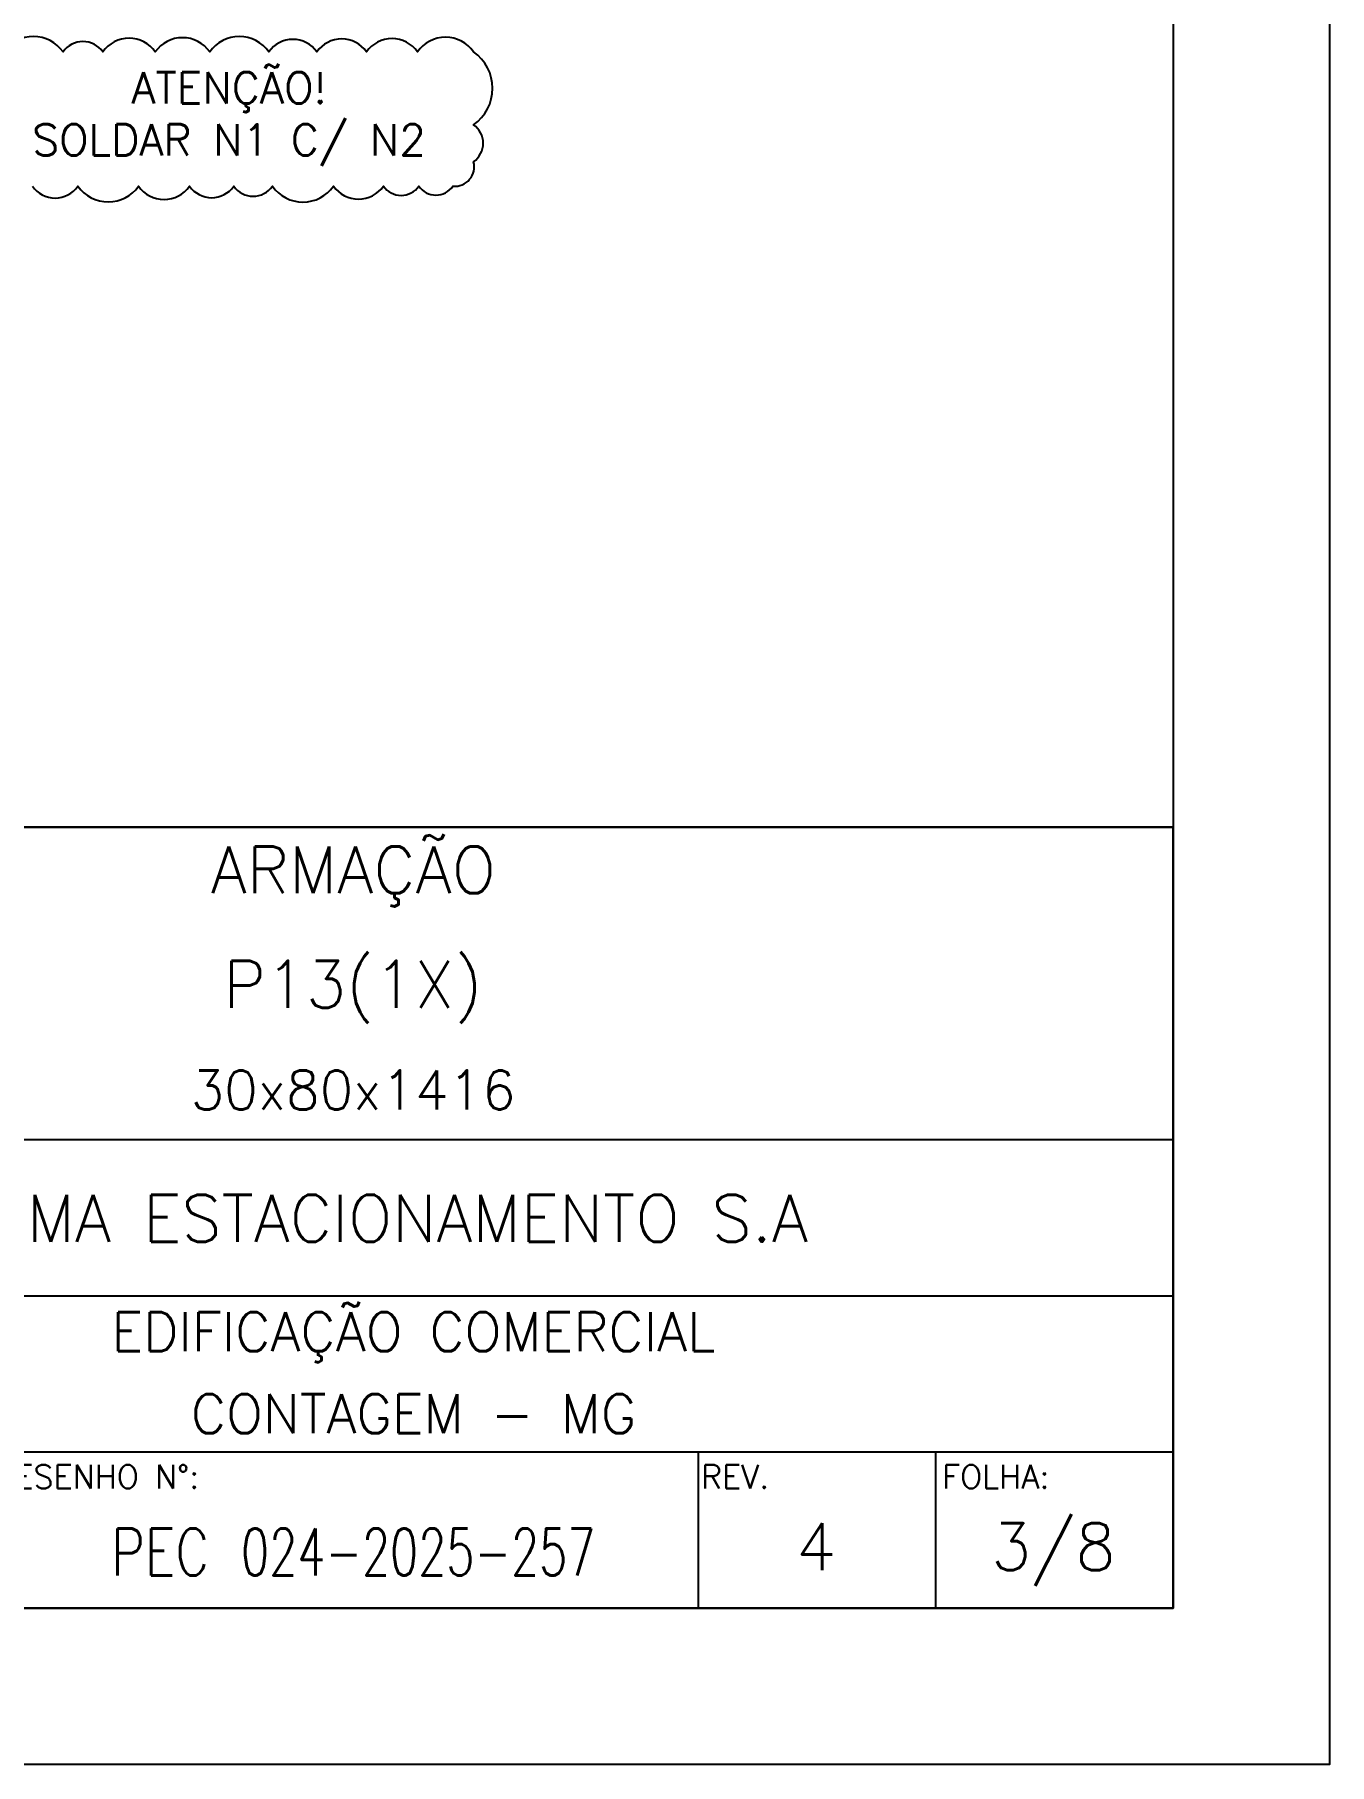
# Model space of a CAD drawing. Header units: centimetres. Extents: x 1658 to 27871, y 8240 to 11444.
# Drawn here: x 13774 to 14396, y 8294 to 9124 of the extents above; entities that cross this region are included whole.
import ezdxf
from ezdxf.enums import TextEntityAlignment as Align

# ---------------------------------------------------------------- set-up
doc = ezdxf.new("R2010")
doc.units = ezdxf.units.CM
doc.header["$LTSCALE"] = 50
doc.header["$MEASUREMENT"] = 0
for name, color, linetype in [('FORMATO-PRECON', 2, 'Continuous'), ('HACHURAS-PRECON', 1, 'Continuous'), ('LINHA-01-PRECON', 1, 'Continuous')]:
    doc.layers.add(name, color=color, linetype=linetype)
doc.styles.add('PRECON-ROMANS', font='romans.shx')
doc.styles.add('R60', font='ROMANS.shx', dxfattribs={"height": 2})
doc.styles.add('ROMANS', font='ROMANS.SHX', dxfattribs={"oblique": 15, "height": 3})
doc.styles.get("Standard").update_dxf_attribs({"font": 'romans.shx'})

# ---------------------------------------------------------------- blocks, each defined once
blk = doc.blocks.new('A$C2E607E54')
at = {"layer": 'FORMATO-PRECON'}
blk.add_lwpolyline([(0, 4200), (2970, 4200), (2970, 0), (0, 0)], close=True, dxfattribs=at)
at = {"layer": 'FORMATO-PRECON', "color": 6}
blk.add_lwpolyline([(100, 3950), (2870, 3950), (2870, 100), (100, 100)], close=True, dxfattribs=at)
blk = doc.blocks.new('CARIMBO')
at = {"layer": 'FORMATO-PRECON', "color": 6}
for p, q in [((-1050, 300), (0, 300)), ((-1750, 200), (0, 200)), ((-1750, 100), (0, 100)), ((-303.9, 0), (-303.9, 100)), ((-152, 0), (-152, 100))]:
    blk.add_line(p, q, dxfattribs=at)
blk.add_lwpolyline([(-1750, 500), (0, 500), (0, 0), (-1750, 0)], close=True, dxfattribs=at)
at = {"layer": 'FORMATO-PRECON', "style": 'ROMANS'}
for s, p in [('DESENHO N%%d:', (-755.3, 76.7)), ('REV.', (-302.3, 76.7)), ('FOLHA:', (-148, 76.7))]:
    blk.add_text(s, height=15, dxfattribs=at).set_placement(p)
at = {"layer": 'FORMATO-PRECON', "color": 4, "linetype": 'ByBlock', "style": 'R60', "width": 0.8}
blk.add_text('PEC', height=30, dxfattribs=at).set_placement((-679.9, 21))
at = {"layer": 'FORMATO-PRECON', "color": 5, "style": 'PRECON-ROMANS', "flags": 8}
for p in [(-524.8, 472.6), (-525, 423), (-525, 399.4), (-525, 376)]:
    blk.add_attdef('X', text='', height=30, dxfattribs=at).set_placement(p, align=Align.MIDDLE_CENTER)
at = {"layer": 'FORMATO-PRECON', "color": 3, "style": 'PRECON-ROMANS', "flags": 8}
for p in [(-525, 331.7), (-486.3, 177), (-486.3, 124.4)]:
    blk.add_attdef('X', text='', height=25, dxfattribs=at).set_placement(p, align=Align.MIDDLE_CENTER)
at = {"layer": 'FORMATO-PRECON', "color": 4, "style": 'PRECON-ROMANS', "flags": 8}
for p in [(-525, 249.6), (-483.3, 36), (-228.7, 39.4), (-76.7, 39.4)]:
    blk.add_attdef('X', text='', height=30, dxfattribs=at).set_placement(p, align=Align.MIDDLE_CENTER)
at = {"layer": 'FORMATO-PRECON', "color": 2, "style": 'PRECON-ROMANS', "flags": 8}
for height, p in [(20, (-1635.8, 142.3)), (20, (-1402.5, 142.3)), (20, (-1169.1, 142.3)), (30, (-902.7, 42.3)), (20, (-1635.8, 42.3))]:
    blk.add_attdef('X', text='', height=height, dxfattribs=at).set_placement(p, align=Align.MIDDLE_CENTER)

msp = doc.modelspace()

# ---------------------------------------------------------------- linework, layer by layer
at = {"layer": 'FORMATO-PRECON', "color": 6}
msp.add_lwpolyline([(14320.86, 8743.94), (12243.36, 8743.94), (12243.36, 8368.94), (14320.86, 8368.94)], close=True, dxfattribs=at)
at = {"layer": 'LINHA-01-PRECON', "linetype": 'Continuous'}
msp.add_lwpolyline([(13773.11, 9051.62, 0.520567), (13794.99, 9051.62, 0.520567), (13824.07, 9051.62, 0.520567), (13848.56, 9051.62, 0.520567), (13869.84, 9051.62, 0.520567), (13888.33, 9051.62, 0.520567), (13917.67, 9051.62, 0.520567), (13941.68, 9051.62, 0.520567), (13958.68, 9051.62, 0.520567), (13975.06, 9051.62, 0.520567), (13984.95, 9063.35, 0.520567), (13984.95, 9081.1, 0.520567), (13984.95, 9116.09, 0.520567), (13958.01, 9116.09, 0.520567), (13933.56, 9116.09, 0.520567), (13909.69, 9116.09, 0.520567), (13886.65, 9116.09, 0.520567), (13858.3, 9116.09, 0.520567), (13832.1, 9116.09, 0.520567), (13806.95, 9116.09, 0.520567), (13787.84, 9116.09, 0.520567), (13759.55, 9116.09, 0.520567)], format="xyb", dxfattribs=at)

# ---------------------------------------------------------------- block references
at = {"layer": 'FORMATO-PRECON'}
ref = msp.add_blockref('CARIMBO', (14320.86, 8368.94), dxfattribs=dict(at, xscale=0.7499999918802306, yscale=0.7499999918802306, zscale=0.7499999918802306))
ref.add_attrib('X', 'ARMAÇÃO', dxfattribs={"color": 5, "height": 22.5, "style": 'PRECON-ROMANS', "flags": 8}).set_placement((13927.23, 8723.42), align=Align.MIDDLE_CENTER)
ref.add_attrib('X', 'P13(1X)', dxfattribs={"color": 5, "height": 22.5, "style": 'PRECON-ROMANS', "flags": 8}).set_placement((13927.12, 8668.47), align=Align.MIDDLE_CENTER)
ref.add_attrib('X', '30x80x1416', dxfattribs={"color": 3, "height": 18.75, "style": 'PRECON-ROMANS', "flags": 8}).set_placement((13927.12, 8617.7), align=Align.MIDDLE_CENTER)
ref.add_attrib('X', 'CROMA ESTACIONAMENTO S.A', dxfattribs={"color": 4, "height": 22.5, "style": 'PRECON-ROMANS', "flags": 8}).set_placement((13927.12, 8556.14), align=Align.MIDDLE_CENTER)
ref.add_attrib('X', 'EDIFICAÇÃO COMERCIAL', dxfattribs={"color": 3, "height": 18.75, "style": 'PRECON-ROMANS', "flags": 8}).set_placement((13956.11, 8501.67), align=Align.MIDDLE_CENTER)
ref.add_attrib('X', 'CONTAGEM - MG', dxfattribs={"color": 3, "height": 18.75, "style": 'PRECON-ROMANS', "flags": 8}).set_placement((13956.11, 8462.26), align=Align.MIDDLE_CENTER)
ref.add_attrib('X', '024-2025-257', dxfattribs={"color": 4, "height": 22.5, "style": 'PRECON-ROMANS', "width": 0.7}).set_placement((13958.36, 8395.93), align=Align.MIDDLE_CENTER)
ref.add_attrib('X', '4', dxfattribs={"color": 4, "height": 22.5, "style": 'PRECON-ROMANS'}).set_placement((14149.36, 8398.48), align=Align.MIDDLE_CENTER)
ref.add_attrib('X', '3/8', dxfattribs={"color": 4, "height": 22.5, "style": 'PRECON-ROMANS'}).set_placement((14263.33, 8398.48), align=Align.MIDDLE_CENTER)
at = {"layer": 'HACHURAS-PRECON', "xscale": 0.7499999999999996, "yscale": 0.7499999999999996, "zscale": 0.7499999999999996}
msp.add_blockref('A$C2E607E54', (12168.36, 8293.94), dxfattribs=at)

# ---------------------------------------------------------------- texts
at = {"layer": 'LINHA-01-PRECON', "color": 2, "linetype": 'Continuous', "insert": (13867.58, 9083.88), "char_height": 15, "attachment_point": 5}
msp.add_mtext('{\\C4;ATENÇÃO!\\P}SOLDAR N1 C/ N2', dxfattribs=at)

doc.saveas('drawing.dxf')
